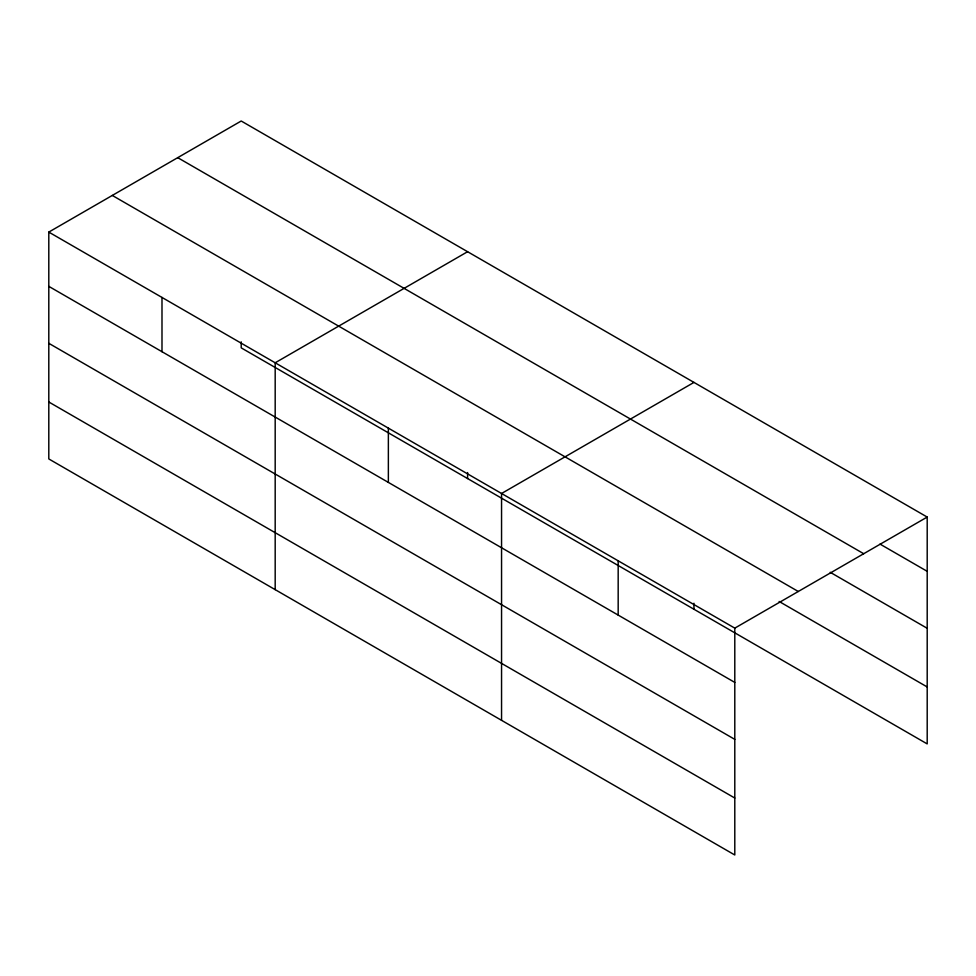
<?xml version="1.0" encoding="UTF-8"?>
<svg xmlns="http://www.w3.org/2000/svg" width="976" height="976" viewBox="0 0 976 976"><rect width="100%" height="100%" fill="white"/><g stroke="black" fill="none" stroke-linecap="round" stroke-linejoin="round"><path stroke-width="1.46" d="M48.8 232.093L734.794 628.141L734.794 854.988L48.8 458.94L48.8 232.093L241.206 121.012L927.2 517.06L927.2 743.907L241.206 347.859L241.206 341.856M467.589 251.71L275.183 362.791L275.183 589.638M693.96 382.409L501.554 493.49L501.554 720.337M734.794 628.141L927.2 517.06M880.023 544.096L927.2 571.326M177.717 157.661L863.711 553.721M830.234 572.302L927.2 628.288M112.289 195.432L798.283 591.493M779.129 601.472L927.2 686.958M48.8 286.358L734.794 682.419M48.8 343.308L734.794 739.369M48.8 401.99L734.794 798.039M693.96 603.253L693.96 609.244M618.174 560.822L618.174 615.087M467.589 472.555L467.589 478.557M388.363 428.135L388.363 482.412M161.992 297.436L161.992 351.714"/></g></svg>
